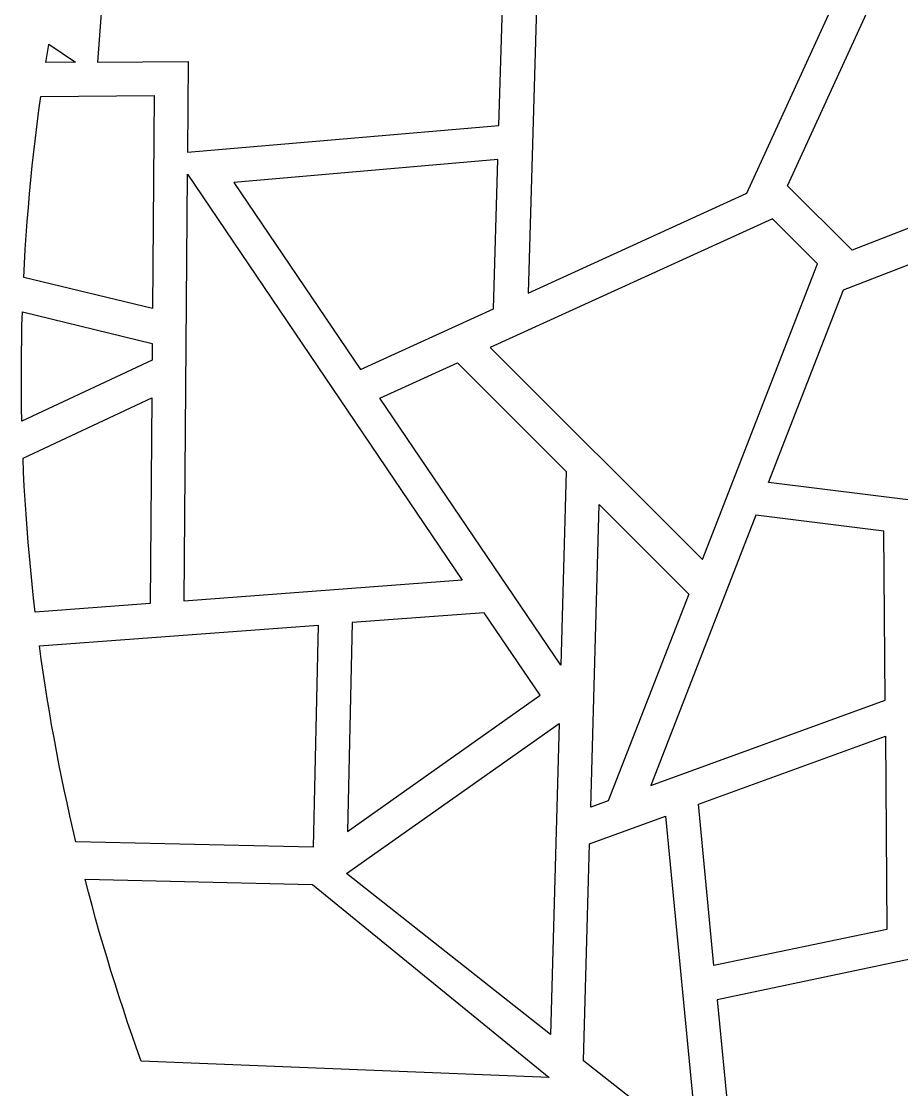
# Model space of a CAD drawing. Header units: centimetres. Extents: x 15.8 to 96.3, y -35.4 to 45.1.
# Drawn here: x 16.55 to 33.8, y -9.14 to 11.8 of the extents above; entities that cross this region are included whole.
import ezdxf

# ---------------------------------------------------------------- set-up
doc = ezdxf.new("R2010")
doc.units = ezdxf.units.CM
doc.header["$MEASUREMENT"] = 0
doc.layers.add('layer 1', color=7, linetype='Continuous')

msp = doc.modelspace()

# ---------------------------------------------------------------- linework, layer by layer
at = {"layer": 'layer 1', "color": 15}
for points, knots in [([(25.90633, 9.76577), (25.90633, 9.76577), (19.80579, 9.24021), (19.80579, 9.24021), (19.80579, 9.24021), (19.80579, 9.24021), (19.81931, 11.01967), (19.81931, 11.01967), (19.81931, 11.01967), (19.81931, 11.01967), (18.03985, 11.00615), (18.03985, 11.00615), (18.03985, 11.00615), (18.03985, 11.00615), (18.25954, 13.89926), (18.25954, 13.89926), (18.25954, 13.89926), (18.25954, 13.89926), (25.99082, 12.5203), (25.99082, 12.5203), (25.99082, 12.5203), (25.99082, 12.5203), (25.90633, 9.76577), (25.90633, 9.76577)], [0, 0, 0, 0, 0.14285714, 0.14285714, 0.14285714, 0.14285714, 0.28571429, 0.28571429, 0.28571429, 0.28571429, 0.42857143, 0.42857143, 0.42857143, 0.42857143, 0.57142857, 0.57142857, 0.57142857, 0.57142857, 0.71428571, 0.71428571, 0.71428571, 0.71428571, 1, 1, 1, 1]), ([(31.56242, 8.57946), (31.56242, 8.57946), (32.82477, 7.3188), (32.82477, 7.3188), (32.82477, 7.3188), (32.82477, 7.3188), (37.94516, 9.3095), (37.94516, 9.3095), (37.94516, 9.3095), (37.94516, 9.3095), (33.79308, 13.46327), (33.79308, 13.46327), (33.79308, 13.46327), (33.79308, 13.46327), (31.56242, 8.57946), (31.56242, 8.57946)], [0, 0, 0, 0, 0.2, 0.2, 0.2, 0.2, 0.4, 0.4, 0.4, 0.4, 0.6, 0.6, 0.6, 0.6, 1, 1, 1, 1]), ([(30.76478, 8.43582), (30.76478, 8.43582), (26.47582, 6.47723), (26.47582, 6.47723), (26.47582, 6.47723), (26.47582, 6.47723), (26.65495, 12.54396), (26.65495, 12.54396), (26.65495, 12.54396), (26.65495, 12.54396), (32.72507, 12.72478), (32.72507, 12.72478), (32.72507, 12.72478), (32.72507, 12.72478), (30.76478, 8.43582), (30.76478, 8.43582)], [0, 0, 0, 0, 0.2, 0.2, 0.2, 0.2, 0.4, 0.4, 0.4, 0.4, 0.6, 0.6, 0.6, 0.6, 1, 1, 1, 1]), ([(17.08675, 11.35427), (17.08675, 11.35427), (17.0276, 10.99771), (17.0276, 10.99771), (17.0276, 10.99771), (17.0276, 10.99771), (17.60723, 11.00278), (17.60723, 11.00278), (17.60723, 11.00278), (17.60723, 11.00278), (17.08675, 11.35596), (17.08675, 11.35596), (17.08675, 11.35596), (17.08675, 11.35596), (17.08675, 11.35427), (17.08675, 11.35427)], [0, 0, 0, 0, 0.2, 0.2, 0.2, 0.2, 0.4, 0.4, 0.4, 0.4, 0.6, 0.6, 0.6, 0.6, 1, 1, 1, 1]), ([(16.92959, 10.33189), (16.92959, 10.33189), (16.8941, 10.0615), (16.8941, 10.0615), (16.8941, 10.0615), (16.8941, 10.0615), (16.85861, 9.78774), (16.85861, 9.78774), (16.85861, 9.78774), (16.85861, 9.78774), (16.82481, 9.51735), (16.82481, 9.51735), (16.82481, 9.51735), (16.82481, 9.51735), (16.79439, 9.24528), (16.79439, 9.24528), (16.79439, 9.24528), (16.79439, 9.24528), (16.76398, 8.97152), (16.76398, 8.97152), (16.76398, 8.97152), (16.76398, 8.97152), (16.73525, 8.69944), (16.73525, 8.69944), (16.73525, 8.69944), (16.73525, 8.69944), (16.7099, 8.42568), (16.7099, 8.42568), (16.7099, 8.42568), (16.7099, 8.42568), (16.68793, 8.15361), (16.68793, 8.15361), (16.68793, 8.15361), (16.68793, 8.15361), (16.66427, 7.87815), (16.66427, 7.87815), (16.66427, 7.87815), (16.66427, 7.87815), (16.64399, 7.60608), (16.64399, 7.60608), (16.64399, 7.60608), (16.64399, 7.60608), (16.6254, 7.33232), (16.6254, 7.33232), (16.6254, 7.33232), (16.6254, 7.33232), (16.61019, 7.05855), (16.61019, 7.05855), (16.61019, 7.05855), (16.61019, 7.05855), (16.59499, 6.78479), (16.59499, 6.78479), (16.59499, 6.78479), (16.59499, 6.78479), (19.11969, 6.17305), (19.11969, 6.17305), (19.11969, 6.17305), (19.11969, 6.17305), (19.14842, 10.34878), (19.14842, 10.34878), (19.14842, 10.34878), (19.14842, 10.34878), (16.92959, 10.33189), (16.92959, 10.33189)], [0, 0, 0, 0, 0.05882353, 0.05882353, 0.05882353, 0.05882353, 0.11764706, 0.11764706, 0.11764706, 0.11764706, 0.17647059, 0.17647059, 0.17647059, 0.17647059, 0.23529412, 0.23529412, 0.23529412, 0.23529412, 0.29411765, 0.29411765, 0.29411765, 0.29411765, 0.35294118, 0.35294118, 0.35294118, 0.35294118, 0.41176471, 0.41176471, 0.41176471, 0.41176471, 0.47058824, 0.47058824, 0.47058824, 0.47058824, 0.52941176, 0.52941176, 0.52941176, 0.52941176, 0.58823529, 0.58823529, 0.58823529, 0.58823529, 0.64705882, 0.64705882, 0.64705882, 0.64705882, 0.70588235, 0.70588235, 0.70588235, 0.70588235, 0.76470588, 0.76470588, 0.76470588, 0.76470588, 0.82352941, 0.82352941, 0.82352941, 0.82352941, 0.88235294, 0.88235294, 0.88235294, 0.88235294, 1, 1, 1, 1]), ([(20.71158, 8.64875), (20.71158, 8.64875), (25.88605, 9.09657), (25.88605, 9.09657), (25.88605, 9.09657), (25.88605, 9.09657), (25.79986, 6.16967), (25.79986, 6.16967), (25.79986, 6.16967), (25.79986, 6.16967), (23.19573, 4.97998), (23.19573, 4.97998), (23.19573, 4.97998), (23.19573, 4.97998), (20.71158, 8.64875), (20.71158, 8.64875)], [0, 0, 0, 0, 0.2, 0.2, 0.2, 0.2, 0.4, 0.4, 0.4, 0.4, 0.6, 0.6, 0.6, 0.6, 1, 1, 1, 1]), ([(25.18643, 0.84649), (25.18643, 0.84649), (19.80241, 8.80591), (19.80241, 8.80591), (19.80241, 8.80591), (19.80241, 8.80591), (19.74158, 0.44091), (19.74158, 0.44091), (19.74158, 0.44091), (19.74158, 0.44091), (25.18643, 0.84649), (25.18643, 0.84649)], [0, 0, 0, 0, 0.25, 0.25, 0.25, 0.25, 0.5, 0.5, 0.5, 0.5, 1, 1, 1, 1]), ([(31.19064, 2.76283), (31.19064, 2.76283), (37.18471, 2.01759), (37.18471, 2.01759), (37.18471, 2.01759), (37.18471, 2.01759), (36.43777, 8.00828), (36.43777, 8.00828), (36.43777, 8.00828), (36.43777, 8.00828), (32.65916, 6.53975), (32.65916, 6.53975), (32.65916, 6.53975), (32.65916, 6.53975), (31.19064, 2.76283), (31.19064, 2.76283)], [0, 0, 0, 0, 0.2, 0.2, 0.2, 0.2, 0.4, 0.4, 0.4, 0.4, 0.6, 0.6, 0.6, 0.6, 1, 1, 1, 1]), ([(31.26837, 7.93392), (31.26837, 7.93392), (32.14543, 7.05348), (32.14543, 7.05348), (32.14543, 7.05348), (32.14543, 7.05348), (29.89111, 1.25544), (29.89111, 1.25544), (29.89111, 1.25544), (29.89111, 1.25544), (25.73734, 5.40921), (25.73734, 5.40921), (25.73734, 5.40921), (25.73734, 5.40921), (31.26837, 7.93392), (31.26837, 7.93392)], [0, 0, 0, 0, 0.2, 0.2, 0.2, 0.2, 0.4, 0.4, 0.4, 0.4, 0.6, 0.6, 0.6, 0.6, 1, 1, 1, 1]), ([(16.56964, 6.10714), (16.56964, 6.10714), (16.56119, 5.84014), (16.56119, 5.84014), (16.56119, 5.84014), (16.56119, 5.84014), (16.55612, 5.57144), (16.55612, 5.57144), (16.55612, 5.57144), (16.55612, 5.57144), (16.55105, 5.30444), (16.55105, 5.30444), (16.55105, 5.30444), (16.55105, 5.30444), (16.54936, 5.03574), (16.54936, 5.03574), (16.54936, 5.03574), (16.54936, 5.03574), (16.54936, 4.76874), (16.54936, 4.76874), (16.54936, 4.76874), (16.54936, 4.76874), (16.55105, 4.50005), (16.55105, 4.50005), (16.55105, 4.50005), (16.55105, 4.50005), (16.55443, 4.23304), (16.55443, 4.23304), (16.55443, 4.23304), (16.55443, 4.23304), (16.5595, 3.96604), (16.5595, 3.96604), (16.5595, 3.96604), (16.5595, 3.96604), (19.11124, 5.1608), (19.11124, 5.1608), (19.11124, 5.1608), (19.11124, 5.1608), (19.11462, 5.48864), (19.11462, 5.48864), (19.11462, 5.48864), (19.11462, 5.48864), (16.56964, 6.10714), (16.56964, 6.10714)], [0, 0, 0, 0, 0.08333333, 0.08333333, 0.08333333, 0.08333333, 0.16666667, 0.16666667, 0.16666667, 0.16666667, 0.25, 0.25, 0.25, 0.25, 0.33333333, 0.33333333, 0.33333333, 0.33333333, 0.41666667, 0.41666667, 0.41666667, 0.41666667, 0.5, 0.5, 0.5, 0.5, 0.58333333, 0.58333333, 0.58333333, 0.58333333, 0.66666667, 0.66666667, 0.66666667, 0.66666667, 0.75, 0.75, 0.75, 0.75, 0.83333333, 0.83333333, 0.83333333, 0.83333333, 1, 1, 1, 1]), ([(27.22445, 2.98083), (27.22445, 2.98083), (25.09179, 5.11348), (25.09179, 5.11348), (25.09179, 5.11348), (25.09179, 5.11348), (23.57258, 4.41893), (23.57258, 4.41893), (23.57258, 4.41893), (23.57258, 4.41893), (27.11629, -0.81975), (27.11629, -0.81975), (27.11629, -0.81975), (27.11629, -0.81975), (27.22445, 2.98083), (27.22445, 2.98083)], [0, 0, 0, 0, 0.2, 0.2, 0.2, 0.2, 0.4, 0.4, 0.4, 0.4, 0.6, 0.6, 0.6, 0.6, 1, 1, 1, 1]), ([(16.58147, 3.23938), (16.58147, 3.23938), (16.5933, 2.96562), (16.5933, 2.96562), (16.5933, 2.96562), (16.5933, 2.96562), (16.60681, 2.69186), (16.60681, 2.69186), (16.60681, 2.69186), (16.60681, 2.69186), (16.62371, 2.41471), (16.62371, 2.41471), (16.62371, 2.41471), (16.62371, 2.41471), (16.6423, 2.14095), (16.6423, 2.14095), (16.6423, 2.14095), (16.6423, 2.14095), (16.66089, 1.86549), (16.66089, 1.86549), (16.66089, 1.86549), (16.66089, 1.86549), (16.68455, 1.59173), (16.68455, 1.59173), (16.68455, 1.59173), (16.68455, 1.59173), (16.70652, 1.31797), (16.70652, 1.31797), (16.70652, 1.31797), (16.70652, 1.31797), (16.73187, 1.04251), (16.73187, 1.04251), (16.73187, 1.04251), (16.73187, 1.04251), (16.7606, 0.77044), (16.7606, 0.77044), (16.7606, 0.77044), (16.7606, 0.77044), (16.78932, 0.49499), (16.78932, 0.49499), (16.78932, 0.49499), (16.78932, 0.49499), (16.81974, 0.22291), (16.81974, 0.22291), (16.81974, 0.22291), (16.81974, 0.22291), (19.07576, 0.39021), (19.07576, 0.39021), (19.07576, 0.39021), (19.07576, 0.39021), (19.10617, 4.424), (19.10617, 4.424), (19.10617, 4.424), (19.10617, 4.424), (16.58147, 3.23938), (16.58147, 3.23938)], [0, 0, 0, 0, 0.06666667, 0.06666667, 0.06666667, 0.06666667, 0.13333333, 0.13333333, 0.13333333, 0.13333333, 0.2, 0.2, 0.2, 0.2, 0.26666667, 0.26666667, 0.26666667, 0.26666667, 0.33333333, 0.33333333, 0.33333333, 0.33333333, 0.4, 0.4, 0.4, 0.4, 0.46666667, 0.46666667, 0.46666667, 0.46666667, 0.53333333, 0.53333333, 0.53333333, 0.53333333, 0.6, 0.6, 0.6, 0.6, 0.66666667, 0.66666667, 0.66666667, 0.66666667, 0.73333333, 0.73333333, 0.73333333, 0.73333333, 0.8, 0.8, 0.8, 0.8, 0.86666667, 0.86666667, 0.86666667, 0.86666667, 1, 1, 1, 1]), ([(27.70438, -3.60302), (27.70438, -3.60302), (28.04912, -3.47627), (28.04912, -3.47627), (28.04912, -3.47627), (28.04912, -3.47627), (29.62579, 0.57779), (29.62579, 0.57779), (29.62579, 0.57779), (29.62579, 0.57779), (27.87168, 2.3336), (27.87168, 2.3336), (27.87168, 2.3336), (27.87168, 2.3336), (27.70438, -3.60302), (27.70438, -3.60302)], [0, 0, 0, 0, 0.2, 0.2, 0.2, 0.2, 0.4, 0.4, 0.4, 0.4, 0.6, 0.6, 0.6, 0.6, 1, 1, 1, 1]), ([(33.47369, -1.50247), (33.47369, -1.50247), (28.88055, -3.17378), (28.88055, -3.17378), (28.88055, -3.17378), (28.88055, -3.17378), (30.94222, 2.12405), (30.94222, 2.12405), (30.94222, 2.12405), (30.94222, 2.12405), (33.44834, 1.81142), (33.44834, 1.81142), (33.44834, 1.81142), (33.44834, 1.81142), (33.47369, -1.50247), (33.47369, -1.50247)], [0, 0, 0, 0, 0.2, 0.2, 0.2, 0.2, 0.4, 0.4, 0.4, 0.4, 0.6, 0.6, 0.6, 0.6, 1, 1, 1, 1]), ([(22.93886, -4.0745), (22.93886, -4.0745), (23.0335, 0.02013), (23.0335, 0.02013), (23.0335, 0.02013), (23.0335, 0.02013), (25.61566, 0.21108), (25.61566, 0.21108), (25.61566, 0.21108), (25.61566, 0.21108), (26.71241, -1.40784), (26.71241, -1.40784), (26.71241, -1.40784), (26.71241, -1.40784), (22.93886, -4.0745), (22.93886, -4.0745)], [0, 0, 0, 0, 0.2, 0.2, 0.2, 0.2, 0.4, 0.4, 0.4, 0.4, 0.6, 0.6, 0.6, 0.6, 1, 1, 1, 1]), ([(16.90424, -0.43953), (16.90424, -0.43953), (16.93972, -0.69639), (16.93972, -0.69639), (16.93972, -0.69639), (16.93972, -0.69639), (16.9769, -0.95495), (16.9769, -0.95495), (16.9769, -0.95495), (16.9769, -0.95495), (17.01577, -1.21181), (17.01577, -1.21181), (17.01577, -1.21181), (17.01577, -1.21181), (17.05633, -1.47036), (17.05633, -1.47036), (17.05633, -1.47036), (17.05633, -1.47036), (17.10026, -1.72723), (17.10026, -1.72723), (17.10026, -1.72723), (17.10026, -1.72723), (17.14251, -1.98409), (17.14251, -1.98409), (17.14251, -1.98409), (17.14251, -1.98409), (17.18983, -2.24096), (17.18983, -2.24096), (17.18983, -2.24096), (17.18983, -2.24096), (17.23546, -2.49613), (17.23546, -2.49613), (17.23546, -2.49613), (17.23546, -2.49613), (17.28615, -2.753), (17.28615, -2.753), (17.28615, -2.753), (17.28615, -2.753), (17.33516, -3.00648), (17.33516, -3.00648), (17.33516, -3.00648), (17.33516, -3.00648), (17.38924, -3.26335), (17.38924, -3.26335), (17.38924, -3.26335), (17.38924, -3.26335), (17.44331, -3.51852), (17.44331, -3.51852), (17.44331, -3.51852), (17.44331, -3.51852), (17.49908, -3.77201), (17.49908, -3.77201), (17.49908, -3.77201), (17.49908, -3.77201), (17.61737, -4.27898), (17.61737, -4.27898), (17.61737, -4.27898), (17.61737, -4.27898), (22.26797, -4.38544), (22.26797, -4.38544), (22.26797, -4.38544), (22.26797, -4.38544), (22.36599, -0.03057), (22.36599, -0.03057), (22.36599, -0.03057), (22.36599, -0.03057), (16.90424, -0.43953), (16.90424, -0.43953)], [0, 0, 0, 0, 0.05555556, 0.05555556, 0.05555556, 0.05555556, 0.11111111, 0.11111111, 0.11111111, 0.11111111, 0.16666667, 0.16666667, 0.16666667, 0.16666667, 0.22222222, 0.22222222, 0.22222222, 0.22222222, 0.27777778, 0.27777778, 0.27777778, 0.27777778, 0.33333333, 0.33333333, 0.33333333, 0.33333333, 0.38888889, 0.38888889, 0.38888889, 0.38888889, 0.44444444, 0.44444444, 0.44444444, 0.44444444, 0.5, 0.5, 0.5, 0.5, 0.55555556, 0.55555556, 0.55555556, 0.55555556, 0.61111111, 0.61111111, 0.61111111, 0.61111111, 0.66666667, 0.66666667, 0.66666667, 0.66666667, 0.72222222, 0.72222222, 0.72222222, 0.72222222, 0.77777778, 0.77777778, 0.77777778, 0.77777778, 0.83333333, 0.83333333, 0.83333333, 0.83333333, 0.88888889, 0.88888889, 0.88888889, 0.88888889, 1, 1, 1, 1]), ([(27.08418, -1.95875), (27.08418, -1.95875), (22.92196, -4.90255), (22.92196, -4.90255), (22.92196, -4.90255), (22.92196, -4.90255), (26.9135, -8.05928), (26.9135, -8.05928), (26.9135, -8.05928), (26.9135, -8.05928), (27.08418, -1.95875), (27.08418, -1.95875)], [0, 0, 0, 0, 0.25, 0.25, 0.25, 0.25, 0.5, 0.5, 0.5, 0.5, 1, 1, 1, 1]), ([(29.81506, -3.54218), (29.81506, -3.54218), (30.11924, -6.70736), (30.11924, -6.70736), (30.11924, -6.70736), (30.11924, -6.70736), (33.50411, -5.99591), (33.50411, -5.99591), (33.50411, -5.99591), (33.50411, -5.99591), (33.47876, -2.20716), (33.47876, -2.20716), (33.47876, -2.20716), (33.47876, -2.20716), (29.81506, -3.54218), (29.81506, -3.54218)], [0, 0, 0, 0, 0.2, 0.2, 0.2, 0.2, 0.4, 0.4, 0.4, 0.4, 0.6, 0.6, 0.6, 0.6, 1, 1, 1, 1]), ([(27.56412, -8.5747), (27.56412, -8.5747), (29.79985, -10.34064), (29.79985, -10.34064), (29.79985, -10.34064), (29.79985, -10.34064), (29.16783, -3.77708), (29.16783, -3.77708), (29.16783, -3.77708), (29.16783, -3.77708), (27.68241, -4.31784), (27.68241, -4.31784), (27.68241, -4.31784), (27.68241, -4.31784), (27.56412, -8.5747), (27.56412, -8.5747)], [0, 0, 0, 0, 0.2, 0.2, 0.2, 0.2, 0.4, 0.4, 0.4, 0.4, 0.6, 0.6, 0.6, 0.6, 1, 1, 1, 1]), ([(17.7965, -5.0107), (17.7965, -5.0107), (17.8641, -5.26926), (17.8641, -5.26926), (17.8641, -5.26926), (17.8641, -5.26926), (17.93338, -5.52781), (17.93338, -5.52781), (17.93338, -5.52781), (17.93338, -5.52781), (18.00436, -5.78299), (18.00436, -5.78299), (18.00436, -5.78299), (18.00436, -5.78299), (18.07534, -6.04154), (18.07534, -6.04154), (18.07534, -6.04154), (18.07534, -6.04154), (18.15138, -6.29671), (18.15138, -6.29671), (18.15138, -6.29671), (18.15138, -6.29671), (18.22743, -6.55189), (18.22743, -6.55189), (18.22743, -6.55189), (18.22743, -6.55189), (18.30347, -6.80706), (18.30347, -6.80706), (18.30347, -6.80706), (18.30347, -6.80706), (18.38459, -7.06224), (18.38459, -7.06224), (18.38459, -7.06224), (18.38459, -7.06224), (18.4657, -7.31572), (18.4657, -7.31572), (18.4657, -7.31572), (18.4657, -7.31572), (18.54851, -7.56921), (18.54851, -7.56921), (18.54851, -7.56921), (18.54851, -7.56921), (18.63131, -7.82269), (18.63131, -7.82269), (18.63131, -7.82269), (18.63131, -7.82269), (18.7175, -8.07449), (18.7175, -8.07449), (18.7175, -8.07449), (18.7175, -8.07449), (18.80706, -8.32628), (18.80706, -8.32628), (18.80706, -8.32628), (18.80706, -8.32628), (18.89663, -8.57808), (18.89663, -8.57808), (18.89663, -8.57808), (18.89663, -8.57808), (26.88985, -8.90085), (26.88985, -8.90085), (26.88985, -8.90085), (26.88985, -8.90085), (22.25108, -5.11379), (22.25108, -5.11379), (22.25108, -5.11379), (22.25108, -5.11379), (17.7965, -5.0107), (17.7965, -5.0107)], [0, 0, 0, 0, 0.05555556, 0.05555556, 0.05555556, 0.05555556, 0.11111111, 0.11111111, 0.11111111, 0.11111111, 0.16666667, 0.16666667, 0.16666667, 0.16666667, 0.22222222, 0.22222222, 0.22222222, 0.22222222, 0.27777778, 0.27777778, 0.27777778, 0.27777778, 0.33333333, 0.33333333, 0.33333333, 0.33333333, 0.38888889, 0.38888889, 0.38888889, 0.38888889, 0.44444444, 0.44444444, 0.44444444, 0.44444444, 0.5, 0.5, 0.5, 0.5, 0.55555556, 0.55555556, 0.55555556, 0.55555556, 0.61111111, 0.61111111, 0.61111111, 0.61111111, 0.66666667, 0.66666667, 0.66666667, 0.66666667, 0.72222222, 0.72222222, 0.72222222, 0.72222222, 0.77777778, 0.77777778, 0.77777778, 0.77777778, 0.83333333, 0.83333333, 0.83333333, 0.83333333, 0.88888889, 0.88888889, 0.88888889, 0.88888889, 1, 1, 1, 1]), ([(30.5451, -11.14503), (30.5451, -11.14503), (30.18346, -7.37487), (30.18346, -7.37487), (30.18346, -7.37487), (30.18346, -7.37487), (36.44791, -6.05675), (36.44791, -6.05675), (36.44791, -6.05675), (36.44791, -6.05675), (37.81842, -9.72383), (37.81842, -9.72383), (37.81842, -9.72383), (37.81842, -9.72383), (30.5451, -11.14503), (30.5451, -11.14503)], [0, 0, 0, 0, 0.2, 0.2, 0.2, 0.2, 0.4, 0.4, 0.4, 0.4, 0.6, 0.6, 0.6, 0.6, 1, 1, 1, 1])]:
    msp.add_open_spline(points, degree=3, knots=knots, dxfattribs=at)

doc.saveas('drawing.dxf')
